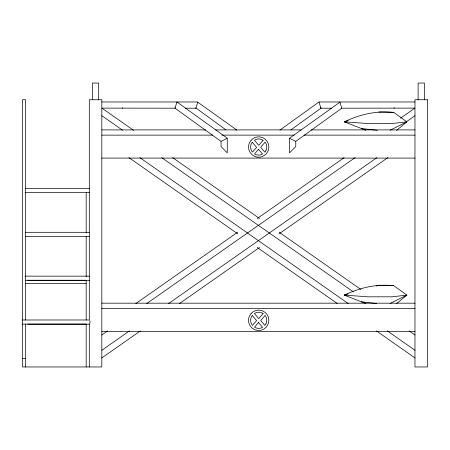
<?xml version="1.0" encoding="UTF-8"?>
<svg xmlns="http://www.w3.org/2000/svg" width="450" height="450" viewBox="0 0 450 450"><rect width="100%" height="100%" fill="white"/><g stroke="black" fill="none" stroke-linecap="round" stroke-linejoin="round"><path stroke-width="0.67" d="M90.011 323.117L89.882 320.597M175.168 107.584L174.977 108.197L221.046 141.396L221.046 146.61L227.261 152.831L227.261 138.218L176.985 101.981L174.982 108.191L101.886 108.112L133.537 130.281M225.996 129.921L195.919 107.989M197.786 102.206L236.841 130.072M195.857 108.191L197.859 101.981L101.829 101.981M396.517 130.399L406.884 121.832L393.728 112.393C376.206 110.543 360.214 114.345 344.256 121.832L365.788 130.241M396.517 303.671L406.884 295.104L393.728 285.671C376.206 283.815 360.214 287.618 344.256 295.104L365.788 303.514M279.962 130.072L318.943 101.981L414.973 101.981M290.807 129.921L320.951 108.197L331.402 108.197M339.896 102.206L289.541 138.218L289.541 152.831L295.762 146.61L295.762 141.396L341.826 108.197L414.923 108.112L400.534 118.187M135.787 303.564L237.656 232.234M257.226 218.531L344.132 157.68M101.829 334.986L107.584 330.958M146.728 303.548L355.106 157.641M406.339 121.77L414.973 115.723M101.829 350.28L129.459 330.93M168.604 303.525L376.982 157.612M101.829 357.924L140.4 330.919M179.539 303.508L259.554 247.483M279.124 233.781L387.917 157.601M221.248 141.289L227.031 138.33M390.122 130.196L406.884 121.832L392.017 123.542L367.881 123.542L344.256 121.832L348.238 120.696M390.122 303.469L406.884 295.104L392.017 296.814L367.881 296.814L344.256 295.104L348.238 293.968M376.132 286.037L378.793 285.278L393.728 285.671M185.4 108.197L195.851 108.197M344.256 121.832L345.628 121.832M101.829 129.909L205.746 129.909M215.572 129.909L301.23 129.909M311.062 129.909L414.973 129.909M101.829 135.129L212.766 135.129M221.889 135.129L294.21 135.129M304.043 135.129L414.973 135.129M101.829 158.091L414.973 158.091M25.11 188.466L89.302 188.466M25.11 192.639L89.302 192.639M25.11 232.307L89.302 232.307M25.633 236.481L89.302 236.481M25.11 276.148L89.302 276.148M25.633 280.249L86.175 280.249L86.175 320.074M27.72 280.322L89.302 280.322M25.633 283.455L86.175 283.455M344.256 295.104L345.628 295.104M101.829 303.182L414.973 303.182M101.829 308.402L414.973 308.402M22.5 319.989L89.302 319.989L89.302 99.742L101.829 99.742L101.829 366.958L22.5 366.958L22.5 99.742L25.633 99.742L25.633 320.074M22.5 324.09L86.175 324.09L86.175 366.958M27.72 324.163L89.302 324.163M101.829 331.369L414.973 331.369M22.5 358.611L25.633 358.611M378.793 112.005L393.728 112.393M361.446 128.543L377.297 130.292M361.446 301.815L376.611 303.491M289.772 138.33L295.56 141.289M172.676 157.68L259.582 218.531M279.146 232.234L360.872 289.463M101.829 115.723L122.552 130.23M161.696 157.641L353.379 291.859M409.219 330.958L414.973 334.986M139.821 157.612L348.199 303.525M387.343 330.93L414.973 350.28M128.886 157.601L237.679 233.781M257.248 247.483L337.264 303.508M376.408 330.919L414.973 357.924M341.826 108.191L339.817 101.981M319.022 102.206L320.946 108.191L320.76 107.584M424.367 99.821L424.367 83.042L418.106 83.042L418.106 99.821M394.099 107.584L394.099 108.197M122.704 107.584L122.704 108.197M98.696 99.821L98.696 83.042L92.436 83.042L92.436 99.821M89.302 323.477L89.302 366.958M86.175 192.639L86.175 232.706M86.175 236.481L86.175 276.84M25.633 324.09L25.633 366.958M251.089 140.259L249.598 142.459A10.176 10.176 0 0 0 250.2 152.618L251.938 154.626L254.138 156.111A10.176 10.176 0 0 0 261.906 156.673L264.296 155.509L266.304 153.771A10.176 10.176 0 0 0 267.188 141.418L265.449 139.41L263.25 137.919A10.176 10.176 0 0 0 253.097 138.521L251.089 140.259M252.259 142.256L251.482 143.404A8.066 8.066 0 0 0 251.961 151.459L252.484 152.066L256.601 147.364L252.259 142.256M265.911 150.632L264.876 152.156L260.674 147.24L265.095 142.189L265.433 142.577A8.066 8.066 0 0 1 265.911 150.632M251.089 313.537L249.598 315.737A10.176 10.176 0 0 0 250.2 325.89L251.938 327.898L254.138 329.389A10.176 10.176 0 0 0 261.906 329.946L264.296 328.787L266.304 327.043A10.176 10.176 0 0 0 267.188 314.691L265.449 312.683L263.25 311.192A10.176 10.176 0 0 0 253.097 311.799L251.089 313.537M252.259 315.534L251.482 316.676A8.066 8.066 0 0 0 251.961 324.731L252.484 325.339L256.601 320.636L252.259 315.534M265.911 323.904L264.876 325.429L260.674 320.512L265.095 315.467L265.433 315.849A8.066 8.066 0 0 1 265.911 323.904M263.048 140.304L258.756 145.35L254.424 140.197L256.151 139.359A8.066 8.066 0 0 1 262.311 139.804L263.048 140.304M263.048 313.577L258.756 318.623L254.424 313.47L256.151 312.637A8.066 8.066 0 0 1 262.311 313.076L263.048 313.577M258.525 149.254L254.571 153.883L255.083 154.232A8.066 8.066 0 0 0 261.242 154.671L262.547 154.035L258.525 149.254M258.525 322.526L254.571 327.156L255.083 327.504A8.066 8.066 0 0 0 261.242 327.943L262.547 327.313L258.525 322.526M427.5 99.742L414.973 99.742L414.973 366.958L427.5 366.958L427.5 99.742"/></g></svg>
